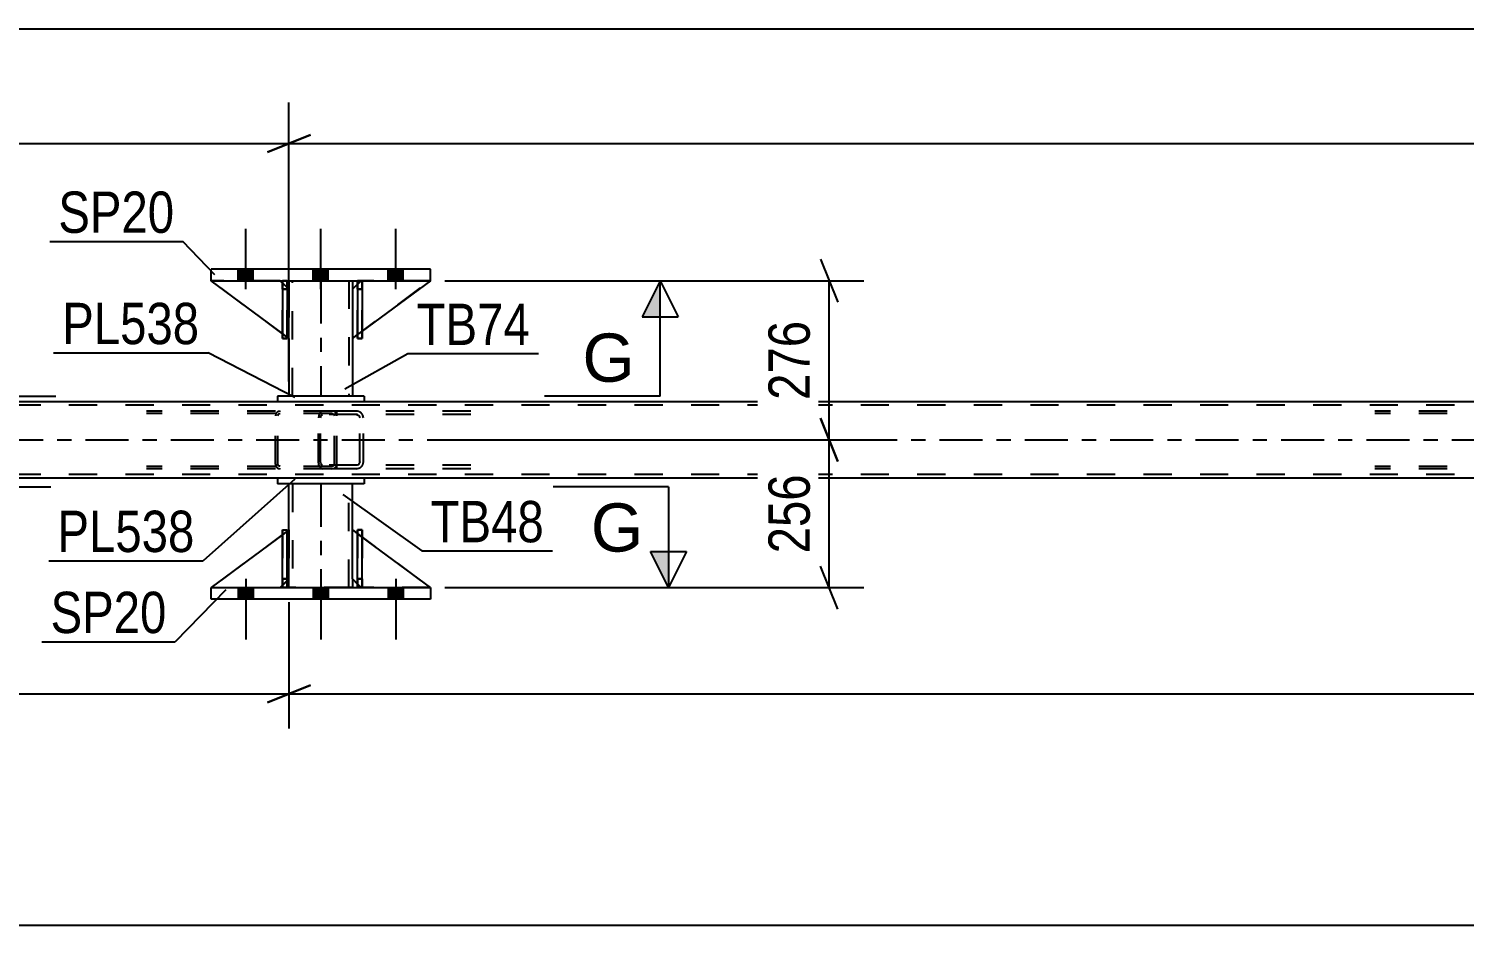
# Model space of a CAD drawing. Header units: millimetres. Extents: x 0 to 841, y 0 to 594.
# Drawn here: x 206.9 to 306.4, y 224.2 to 286.4 of the extents above; entities that cross this region are included whole.
import ezdxf

# ---------------------------------------------------------------- set-up
doc = ezdxf.new("R2010")
doc.units = ezdxf.units.MM
doc.linetypes.add('DXK_LINE_DOT2', pattern=[3.9198, 1.9599, -1.9599])
doc.linetypes.add('DXK_LINE_DOT3', pattern=[5.9187, 2.979, -0.9799, 0.9799, -0.9799])
doc.styles.add('Arial', font='ARIAL.TTF', dxfattribs={"height": 0.2})
doc.styles.add('Arial Narrow', font='ARIALN.TTF', dxfattribs={"height": 0.2})

# ---------------------------------------------------------------- blocks, each defined once
blk = doc.blocks.new('Part-814761001-5000 - 4920')
at = {"color": 7, "linetype": 'DXK_LINE_DOT2'}
for p, q in [((227.923, 259.872), (215.08, 259.872)), ((227.923, 259.712), (215.08, 259.712)), ((224.347, 259.872), (224.217, 259.847)), ((224.227, 259.665), (224.282, 259.699)), ((224.282, 259.699), (224.347, 259.712)), ((228.053, 259.847), (227.923, 259.872)), ((227.923, 259.712), (227.988, 259.699)), ((227.988, 259.699), (228.043, 259.665)), ((224.033, 259.674), (224.007, 259.552)), ((224.007, 256.192), (224.007, 259.552)), ((224.177, 259.552), (224.19, 259.613)), ((224.177, 256.192), (224.177, 259.552)), ((224.19, 259.613), (224.227, 259.665)), ((228.043, 259.665), (228.08, 259.613)), ((228.08, 259.613), (228.093, 259.552)), ((228.093, 256.192), (228.093, 259.552)), ((228.264, 259.552), (228.238, 259.674)), ((228.264, 256.192), (228.264, 259.552)), ((227.923, 256.032), (215.08, 256.032)), ((227.923, 255.872), (215.08, 255.872)), ((224.007, 256.192), (224.033, 256.069)), ((224.19, 256.13), (224.177, 256.192)), ((224.227, 256.078), (224.19, 256.13)), ((224.217, 255.896), (224.347, 255.872)), ((224.282, 256.044), (224.227, 256.078)), ((224.347, 256.032), (224.282, 256.044)), ((227.988, 256.044), (227.923, 256.032)), ((227.923, 255.872), (228.053, 255.896)), ((228.043, 256.078), (227.988, 256.044)), ((228.08, 256.13), (228.043, 256.078)), ((228.093, 256.192), (228.08, 256.13)), ((228.238, 256.069), (228.264, 256.192))]:
    blk.add_line(p, q, dxfattribs=at)
for centre, start, end in [((224.334, 259.538), 110.75832, 155.68004), ((227.936, 259.538), 24.31996, 69.24168), ((224.334, 256.205), 204.31996, 249.24168), ((227.936, 256.205), 290.75832, 335.68004)]:
    blk.add_arc(centre, 0.331, start, end, dxfattribs=at)
blk = doc.blocks.new('Part-814761001-5001 - 4920')
at = {"color": 7, "linetype": 'DXK_LINE_DOT2'}
for p, q in [((313.057, 259.872), (300.214, 259.872)), ((313.057, 259.712), (300.214, 259.712)), ((309.482, 259.872), (309.351, 259.847)), ((309.361, 259.665), (309.416, 259.699)), ((309.416, 259.699), (309.482, 259.712)), ((313.188, 259.847), (313.057, 259.872)), ((313.057, 259.712), (313.122, 259.699)), ((313.122, 259.699), (313.178, 259.665)), ((309.167, 259.674), (309.141, 259.552)), ((309.141, 256.192), (309.141, 259.552)), ((309.311, 259.552), (309.324, 259.613)), ((309.311, 256.192), (309.311, 259.552)), ((309.324, 259.613), (309.361, 259.665)), ((313.178, 259.665), (313.215, 259.613)), ((313.215, 259.613), (313.228, 259.552)), ((313.228, 256.192), (313.228, 259.552)), ((313.398, 259.552), (313.372, 259.674)), ((313.398, 256.192), (313.398, 259.552)), ((313.057, 256.032), (300.214, 256.032)), ((313.057, 255.872), (300.214, 255.872)), ((309.141, 256.192), (309.167, 256.069)), ((309.324, 256.13), (309.311, 256.192)), ((309.361, 256.078), (309.324, 256.13)), ((309.351, 255.896), (309.482, 255.872)), ((309.416, 256.044), (309.361, 256.078)), ((309.482, 256.032), (309.416, 256.044)), ((313.122, 256.044), (313.057, 256.032)), ((313.057, 255.872), (313.188, 255.896)), ((313.178, 256.078), (313.122, 256.044)), ((313.215, 256.13), (313.178, 256.078)), ((313.228, 256.192), (313.215, 256.13)), ((313.372, 256.069), (313.398, 256.192))]:
    blk.add_line(p, q, dxfattribs=at)
for centre, start, end in [((309.469, 259.538), 110.75832, 155.68004), ((313.07, 259.538), 24.31996, 69.24168), ((309.469, 256.205), 204.31996, 249.24168), ((313.07, 256.205), 290.75832, 335.68004)]:
    blk.add_arc(centre, 0.331, start, end, dxfattribs=at)
blk = doc.blocks.new('Part-814761001-5010 - 4920')
at = {"color": 2, "linetype": 'Continuous'}
for p, q in [((219.547, 247.631), (219.547, 247.631)), ((219.547, 246.831), (219.547, 247.631)), ((219.547, 247.631), (234.747, 247.631)), ((219.547, 246.831), (219.547, 246.831)), ((234.747, 246.831), (219.547, 246.831)), ((234.747, 247.631), (234.747, 247.631)), ((234.747, 247.631), (234.747, 246.831)), ((234.747, 246.831), (234.747, 246.831))]:
    blk.add_line(p, q, dxfattribs=at)
at = {"color": 7, "linetype": 'DXK_LINE_DOT2'}
for p, q in [((219.547, 246.831), (219.547, 247.631)), ((234.747, 247.631), (234.747, 246.831))]:
    blk.add_line(p, q, dxfattribs=at)
blk = doc.blocks.new('Bolt-814761001-5014 - 4920')
at = {"linetype": 'Continuous'}
for points in [[(221.427, 246.831), (222.467, 246.831), (222.467, 247.631), (221.427, 247.631)], [(221.427, 246.831), (222.467, 246.831), (222.467, 247.631), (221.427, 247.631)], [(221.427, 246.831), (222.467, 246.831), (222.467, 247.631), (221.427, 247.631)], [(226.627, 246.831), (227.667, 246.831), (227.667, 247.631), (226.627, 247.631)], [(226.627, 246.831), (227.667, 246.831), (227.667, 247.631), (226.627, 247.631)], [(231.827, 246.831), (232.867, 246.831), (232.867, 247.631), (231.827, 247.631)], [(231.827, 246.831), (232.867, 246.831), (232.867, 247.631), (231.827, 247.631)], [(231.827, 246.831), (232.867, 246.831), (232.867, 247.631), (231.827, 247.631)]]:
    blk.add_hatch(color=1, dxfattribs=at).paths.add_polyline_path(points)
at = {"color": 1, "linetype": 'Continuous'}
for p, q in [((221.947, 248.231), (221.947, 244.031)), ((221.947, 248.231), (221.947, 244.031)), ((221.947, 248.231), (221.947, 244.031)), ((227.147, 248.231), (227.147, 244.031)), ((227.147, 248.231), (227.147, 244.031)), ((232.347, 248.231), (232.347, 244.031)), ((232.347, 248.231), (232.347, 244.031)), ((232.347, 248.231), (232.347, 244.031)), ((221.427, 247.631), (221.427, 246.831)), ((221.427, 247.631), (221.427, 246.831)), ((221.427, 247.631), (221.427, 246.831)), ((222.467, 247.631), (222.467, 246.831)), ((222.467, 247.631), (222.467, 246.831)), ((222.467, 247.631), (222.467, 246.831)), ((226.627, 247.631), (226.627, 246.831)), ((226.627, 247.631), (226.627, 246.831)), ((227.667, 247.631), (227.667, 246.831)), ((227.667, 247.631), (227.667, 246.831)), ((231.827, 247.631), (231.827, 246.831)), ((231.827, 247.631), (231.827, 246.831)), ((231.827, 247.631), (231.827, 246.831)), ((232.867, 247.631), (232.867, 246.831)), ((232.867, 247.631), (232.867, 246.831)), ((232.867, 247.631), (232.867, 246.831))]:
    blk.add_line(p, q, dxfattribs=at)
blk = doc.blocks.new('Part-814761001-4950 - 4920')
at = {"color": 2, "linetype": 'Continuous'}
for p, q in [((224.947, 251.631), (224.947, 254.831)), ((229.347, 251.632), (229.347, 254.831)), ((224.947, 247.631), (224.947, 248.231)), ((229.347, 248.232), (229.347, 247.631))]:
    blk.add_line(p, q, dxfattribs=at)
at = {"color": 7, "linetype": 'DXK_LINE_DOT2'}
for p, q in [((229.347, 254.831), (224.947, 254.831)), ((225.187, 254.831), (225.187, 247.631)), ((229.107, 247.631), (229.107, 254.831)), ((224.947, 248.231), (224.947, 251.631)), ((229.347, 248.232), (229.347, 251.632)), ((229.347, 247.631), (224.947, 247.631))]:
    blk.add_line(p, q, dxfattribs=at)
at = {"color": 7, "linetype": 'DXK_LINE_DOT3'}
blk.add_line((227.147, 254.831), (227.147, 247.631), dxfattribs=at)
blk = doc.blocks.new('Part-814761001-4951 - 4920')
at = {"color": 2, "linetype": 'Continuous'}
for p, q in [((224.501, 247.631), (224.501, 251.632)), ((224.501, 251.632), (224.821, 251.632)), ((224.821, 247.631), (224.821, 251.632)), ((224.501, 247.632), (224.501, 247.632)), ((224.821, 247.632), (224.501, 247.632))]:
    blk.add_line(p, q, dxfattribs=at)
at = {"color": 7, "linetype": 'DXK_LINE_DOT2'}
for p, q in [((224.501, 251.632), (224.501, 248.232)), ((224.821, 248.232), (224.821, 251.632)), ((224.501, 248.232), (224.501, 247.632)), ((224.501, 248.232), (224.821, 248.232)), ((224.821, 247.632), (224.821, 248.232)), ((224.501, 247.632), (224.501, 247.631)), ((224.501, 247.632), (224.501, 247.632)), ((224.821, 247.632), (224.821, 247.631))]:
    blk.add_line(p, q, dxfattribs=at)
blk = doc.blocks.new('Part-814761001-4952 - 4920')
at = {"color": 2, "linetype": 'Continuous'}
for p, q in [((229.7, 247.631), (229.7, 251.632)), ((229.7, 251.632), (230.02, 251.632)), ((230.02, 247.631), (230.02, 251.632)), ((229.7, 247.632), (229.7, 247.632)), ((230.02, 247.632), (229.7, 247.632))]:
    blk.add_line(p, q, dxfattribs=at)
at = {"color": 7, "linetype": 'DXK_LINE_DOT2'}
for p, q in [((229.7, 251.632), (229.7, 248.232)), ((230.02, 248.232), (230.02, 251.632)), ((229.7, 248.232), (229.7, 247.632)), ((229.7, 248.232), (230.02, 248.232)), ((230.02, 247.632), (230.02, 248.232)), ((229.7, 247.632), (229.7, 247.631)), ((229.7, 247.632), (229.7, 247.632)), ((230.02, 247.632), (230.02, 247.631))]:
    blk.add_line(p, q, dxfattribs=at)
blk = doc.blocks.new('Part-814761001-5023 - 4920')
at = {"color": 2, "linetype": 'Continuous'}
for p, q in [((219.547, 269.712), (219.547, 269.712)), ((219.547, 268.912), (219.547, 269.712)), ((234.747, 269.712), (219.547, 269.712)), ((234.747, 269.712), (234.747, 269.712)), ((234.747, 268.912), (234.747, 269.712)), ((219.547, 268.912), (219.547, 268.912)), ((219.547, 268.912), (234.747, 268.912)), ((234.747, 268.912), (234.747, 268.912))]:
    blk.add_line(p, q, dxfattribs=at)
at = {"color": 7, "linetype": 'DXK_LINE_DOT2'}
for p, q in [((219.547, 268.912), (219.547, 269.712)), ((234.747, 268.912), (234.747, 269.712))]:
    blk.add_line(p, q, dxfattribs=at)
blk = doc.blocks.new('Part-814761001-5024 - 4920')
at = {"color": 7, "linetype": 'DXK_LINE_DOT2'}
for p, q in [((229.947, 268.912), (229.347, 268.312)), ((229.347, 264.912), (234.747, 268.912)), ((234.747, 268.912), (229.947, 268.912)), ((229.347, 268.312), (229.347, 264.912))]:
    blk.add_line(p, q, dxfattribs=at)
blk = doc.blocks.new('Part-814761001-5025 - 4920')
at = {"color": 2, "linetype": 'Continuous'}
for p, q in [((229.7, 268.665), (229.347, 268.312)), ((234.747, 268.912), (230.02, 265.411)), ((229.347, 268.312), (229.347, 264.912)), ((229.347, 264.912), (229.7, 265.174))]:
    blk.add_line(p, q, dxfattribs=at)
at = {"color": 7, "linetype": 'DXK_LINE_DOT2'}
for p, q in [((229.947, 268.912), (229.7, 268.665)), ((234.747, 268.912), (229.947, 268.912)), ((234.747, 268.912), (234.747, 268.912)), ((234.747, 268.912), (234.747, 268.912)), ((230.02, 265.411), (229.7, 265.174))]:
    blk.add_line(p, q, dxfattribs=at)
blk = doc.blocks.new('Part-814761001-5026 - 4920')
at = {"color": 7, "linetype": 'DXK_LINE_DOT2'}
for p, q in [((224.947, 264.912), (219.547, 268.912)), ((219.547, 268.912), (224.347, 268.912)), ((224.347, 268.912), (224.947, 268.312)), ((224.947, 268.312), (224.347, 268.912)), ((224.947, 268.312), (224.947, 264.912)), ((224.947, 268.312), (224.947, 268.312)), ((224.947, 268.312), (224.947, 264.912))]:
    blk.add_line(p, q, dxfattribs=at)
blk = doc.blocks.new('Part-814761001-4964 - 4920')
at = {"color": 7, "linetype": 'DXK_LINE_DOT2'}
for p, q in [((227.08, 259.731), (227.021, 259.575)), ((227.168, 259.835), (227.08, 259.731)), ((227.271, 259.872), (227.168, 259.835)), ((237.543, 259.872), (227.271, 259.872)), ((228.264, 259.632), (228.264, 259.872)), ((229.798, 259.835), (229.606, 259.872)), ((227.021, 259.575), (227, 259.392)), ((227, 256.352), (227, 259.392)), ((227.136, 259.392), (227.146, 259.483)), ((227.136, 256.352), (227.136, 259.392)), ((227.146, 259.483), (227.175, 259.561)), ((227.175, 259.561), (227.219, 259.613)), ((227.219, 259.613), (227.271, 259.632)), ((237.543, 259.632), (227.271, 259.632)), ((229.606, 259.632), (229.702, 259.613)), ((229.702, 259.613), (229.783, 259.561)), ((229.783, 259.561), (229.838, 259.483)), ((229.838, 259.483), (229.857, 259.392)), ((229.857, 256.352), (229.857, 259.392)), ((230.108, 259.392), (230.07, 259.575)), ((230.108, 256.352), (230.108, 259.392)), ((227.021, 256.168), (227, 256.352)), ((227.068, 256.044), (227.021, 256.168)), ((227.08, 256.012), (227.068, 256.044)), ((227.08, 256.012), (227.168, 255.908)), ((227.146, 256.26), (227.136, 256.352)), ((227.175, 256.182), (227.146, 256.26)), ((227.168, 255.908), (227.271, 255.872)), ((227.219, 256.13), (227.175, 256.182)), ((227.271, 256.112), (227.219, 256.13)), ((237.543, 256.112), (227.271, 256.112)), ((237.543, 255.872), (227.271, 255.872)), ((228.264, 255.872), (228.264, 256.112)), ((229.702, 256.13), (229.606, 256.112)), ((229.606, 255.872), (229.798, 255.908)), ((229.783, 256.182), (229.702, 256.13)), ((229.838, 256.26), (229.783, 256.182)), ((229.857, 256.352), (229.838, 256.26)), ((230.07, 256.168), (230.108, 256.352))]:
    blk.add_line(p, q, dxfattribs=at)
for centre, start, end in [((229.62, 259.376), 23.84941, 68.8059), ((229.62, 256.367), 291.1941, 336.15059)]:
    blk.add_arc(centre, 0.492, start, end, dxfattribs=at)
blk = doc.blocks.new('Part-814761001-4971 - 4920')
at = {"color": 2, "linetype": 'Continuous'}
for p, q in [((224.147, 260.512), (86.553, 260.512)), ((479.55, 260.512), (230.147, 260.512)), ((224.147, 255.232), (86.553, 255.232)), ((479.55, 255.232), (230.147, 255.232))]:
    blk.add_line(p, q, dxfattribs=at)
at = {"color": 7, "linetype": 'DXK_LINE_DOT2'}
for p, q in [((748.669, 260.272), (86.553, 260.272)), ((230.147, 260.512), (224.147, 260.512)), ((748.669, 255.472), (86.553, 255.472)), ((230.147, 255.232), (224.147, 255.232))]:
    blk.add_line(p, q, dxfattribs=at)
at = {"color": 7, "linetype": 'DXK_LINE_DOT3'}
blk.add_line((86.553, 257.872), (748.669, 257.872), dxfattribs=at)
blk = doc.blocks.new('Bolt-814761001-4974 - 4920')
at = {"linetype": 'Continuous'}
for points in [[(222.467, 269.712), (221.427, 269.712), (221.427, 268.912), (222.467, 268.912)], [(222.467, 269.712), (221.427, 269.712), (221.427, 268.912), (222.467, 268.912)], [(222.467, 269.712), (221.427, 269.712), (221.427, 268.912), (222.467, 268.912)], [(227.667, 269.712), (226.627, 269.712), (226.627, 268.912), (227.667, 268.912)], [(227.667, 269.712), (226.627, 269.712), (226.627, 268.912), (227.667, 268.912)], [(232.867, 269.712), (231.827, 269.712), (231.827, 268.912), (232.867, 268.912)], [(232.867, 269.712), (231.827, 269.712), (231.827, 268.912), (232.867, 268.912)], [(232.867, 269.712), (231.827, 269.712), (231.827, 268.912), (232.867, 268.912)]]:
    blk.add_hatch(color=1, dxfattribs=at).paths.add_polyline_path(points)
at = {"color": 1, "linetype": 'Continuous'}
for p, q in [((221.947, 268.312), (221.947, 272.512)), ((221.947, 268.312), (221.947, 272.512)), ((221.947, 268.312), (221.947, 272.512)), ((227.147, 268.312), (227.147, 272.512)), ((227.147, 268.312), (227.147, 272.512)), ((232.347, 268.312), (232.347, 272.512)), ((232.347, 268.312), (232.347, 272.512)), ((232.347, 268.312), (232.347, 272.512)), ((221.427, 268.912), (221.427, 269.712)), ((221.427, 268.912), (221.427, 269.712)), ((221.427, 268.912), (221.427, 269.712)), ((222.467, 268.912), (222.467, 269.712)), ((222.467, 268.912), (222.467, 269.712)), ((222.467, 268.912), (222.467, 269.712)), ((226.627, 268.912), (226.627, 269.712)), ((226.627, 268.912), (226.627, 269.712)), ((227.667, 268.912), (227.667, 269.712)), ((227.667, 268.912), (227.667, 269.712)), ((231.827, 268.912), (231.827, 269.712)), ((231.827, 268.912), (231.827, 269.712)), ((231.827, 268.912), (231.827, 269.712)), ((232.867, 268.912), (232.867, 269.712)), ((232.867, 268.912), (232.867, 269.712)), ((232.867, 268.912), (232.867, 269.712))]:
    blk.add_line(p, q, dxfattribs=at)
blk = doc.blocks.new('Part-814761001-5141 - 4920')
at = {"color": 2, "linetype": 'Continuous'}
for p, q in [((230.02, 268.912), (229.7, 268.912)), ((229.7, 268.912), (229.7, 264.912)), ((230.02, 268.912), (230.02, 268.912)), ((230.02, 268.912), (230.02, 264.912)), ((230.02, 264.912), (229.7, 264.912))]:
    blk.add_line(p, q, dxfattribs=at)
at = {"color": 7, "linetype": 'DXK_LINE_DOT2'}
for p, q in [((229.7, 268.912), (229.7, 268.312)), ((229.7, 268.912), (229.7, 268.912)), ((230.02, 268.312), (230.02, 268.912)), ((230.02, 268.912), (230.02, 268.912)), ((230.02, 268.312), (229.7, 268.312)), ((229.7, 268.312), (229.7, 264.912)), ((230.02, 264.912), (230.02, 268.312))]:
    blk.add_line(p, q, dxfattribs=at)
blk = doc.blocks.new('Part-814761001-5107 - 4920')
at = {"color": 7, "linetype": 'DXK_LINE_DOT2'}
for p, q in [((224.501, 251.632), (224.821, 251.632)), ((224.501, 248.232), (224.501, 251.632)), ((224.501, 251.632), (224.501, 247.632)), ((224.821, 251.632), (224.821, 248.232)), ((224.821, 247.632), (224.821, 251.538)), ((224.821, 248.232), (224.501, 248.232)), ((224.501, 247.632), (224.501, 248.232)), ((224.821, 248.232), (224.821, 247.632)), ((224.821, 247.632), (224.501, 247.632)), ((224.821, 247.632), (224.821, 247.632))]:
    blk.add_line(p, q, dxfattribs=at)
blk = doc.blocks.new('Part-814761001-5108 - 4920')
at = {"color": 7, "linetype": 'DXK_LINE_DOT2'}
for p, q in [((229.701, 251.632), (229.7, 247.632)), ((230.021, 251.632), (229.701, 251.632)), ((229.701, 248.232), (229.701, 251.632)), ((230.02, 247.632), (230.021, 251.632)), ((230.021, 251.632), (230.021, 248.232)), ((230.021, 248.232), (229.701, 248.232)), ((229.701, 247.632), (229.701, 248.232)), ((230.021, 248.232), (230.021, 247.632)), ((230.021, 247.632), (229.7, 247.632)), ((230.021, 247.632), (230.02, 247.632))]:
    blk.add_line(p, q, dxfattribs=at)
blk = doc.blocks.new('Part-814761001-5109 - 4920')
at = {"color": 2, "linetype": 'Continuous'}
for p, q in [((224.501, 251.301), (219.547, 247.632)), ((224.947, 251.631), (224.821, 251.538)), ((224.947, 248.231), (224.947, 251.631)), ((224.501, 247.785), (224.347, 247.631)), ((224.947, 248.231), (224.821, 248.105)), ((224.947, 248.231), (224.947, 248.231))]:
    blk.add_line(p, q, dxfattribs=at)
at = {"color": 7, "linetype": 'DXK_LINE_DOT2'}
for p, q in [((224.821, 251.538), (224.501, 251.301)), ((224.947, 248.231), (224.947, 251.631)), ((224.947, 248.231), (224.347, 247.631)), ((224.821, 248.105), (224.501, 247.785)), ((219.547, 247.632), (219.547, 247.632)), ((219.547, 247.632), (224.347, 247.631))]:
    blk.add_line(p, q, dxfattribs=at)
blk = doc.blocks.new('Part-814761001-5110 - 4920')
at = {"color": 7, "linetype": 'DXK_LINE_DOT2'}
for p, q in [((224.947, 251.631), (219.547, 247.632)), ((224.947, 248.231), (224.947, 251.631)), ((224.947, 251.631), (224.947, 248.231)), ((224.347, 247.631), (224.947, 248.231)), ((224.947, 248.231), (224.347, 247.631)), ((224.947, 248.231), (224.947, 248.231)), ((219.547, 247.632), (224.347, 247.631))]:
    blk.add_line(p, q, dxfattribs=at)
blk = doc.blocks.new('Part-814761001-5116 - 4920')
at = {"color": 2, "linetype": 'Continuous'}
for p, q in [((229.347, 248.231), (229.347, 251.631)), ((229.347, 251.631), (229.7, 251.37)), ((234.747, 247.631), (230.02, 251.133)), ((229.7, 247.878), (229.347, 248.231))]:
    blk.add_line(p, q, dxfattribs=at)
at = {"color": 7, "linetype": 'DXK_LINE_DOT2'}
for p, q in [((230.02, 251.133), (229.7, 251.37)), ((229.7, 247.878), (229.947, 247.631)), ((229.947, 247.631), (234.747, 247.631))]:
    blk.add_line(p, q, dxfattribs=at)
blk = doc.blocks.new('Part-814761001-5117 - 4920')
at = {"color": 7, "linetype": 'DXK_LINE_DOT2'}
for p, q in [((229.347, 248.231), (229.347, 251.631)), ((229.347, 251.631), (234.747, 247.631)), ((229.947, 247.631), (229.347, 248.231)), ((234.747, 247.631), (229.947, 247.631))]:
    blk.add_line(p, q, dxfattribs=at)
blk = doc.blocks.new('Part-814761001-5122 - 4920')
at = {"color": 2, "linetype": 'Continuous'}
for p, q in [((230.147, 255.231), (224.147, 255.231)), ((224.147, 255.231), (224.147, 254.831)), ((230.147, 254.831), (224.147, 254.831)), ((230.147, 255.231), (230.147, 254.831))]:
    blk.add_line(p, q, dxfattribs=at)
blk = doc.blocks.new('Part-814761001-5127 - 4920')
at = {"color": 2, "linetype": 'Continuous'}
for p, q in [((224.947, 268.912), (224.947, 268.312)), ((229.347, 268.912), (229.347, 268.312)), ((224.947, 264.912), (224.947, 260.912)), ((229.347, 264.912), (229.347, 260.912))]:
    blk.add_line(p, q, dxfattribs=at)
at = {"color": 7, "linetype": 'DXK_LINE_DOT2'}
for p, q in [((224.947, 268.912), (229.347, 268.912)), ((225.187, 260.912), (225.187, 268.912)), ((229.107, 268.912), (229.107, 260.912)), ((224.947, 268.312), (224.947, 264.912)), ((229.347, 268.312), (229.347, 264.912)), ((229.347, 260.912), (224.947, 260.912))]:
    blk.add_line(p, q, dxfattribs=at)
at = {"color": 7, "linetype": 'DXK_LINE_DOT3'}
blk.add_line((227.147, 268.912), (227.147, 260.912), dxfattribs=at)
blk = doc.blocks.new('Part-814761001-5128 - 4920')
at = {"color": 2, "linetype": 'Continuous'}
for p, q in [((224.821, 268.912), (224.501, 268.912)), ((224.501, 268.912), (224.501, 264.912)), ((224.821, 268.912), (224.821, 268.912)), ((224.821, 268.912), (224.821, 264.912)), ((224.821, 264.912), (224.501, 264.912))]:
    blk.add_line(p, q, dxfattribs=at)
at = {"color": 7, "linetype": 'DXK_LINE_DOT2'}
for p, q in [((224.501, 268.912), (224.501, 268.312)), ((224.501, 268.912), (224.501, 268.912)), ((224.821, 268.312), (224.821, 268.912)), ((224.821, 268.912), (224.821, 268.912)), ((224.821, 268.312), (224.501, 268.312)), ((224.501, 268.312), (224.501, 264.912)), ((224.821, 264.912), (224.821, 268.312))]:
    blk.add_line(p, q, dxfattribs=at)
blk = doc.blocks.new('Part-814761001-5142 - 4920')
at = {"color": 7, "linetype": 'DXK_LINE_DOT2'}
for p, q in [((224.501, 268.312), (224.501, 268.912)), ((224.501, 268.912), (224.501, 268.912)), ((224.501, 268.912), (224.501, 264.912)), ((224.501, 268.912), (224.821, 268.912)), ((224.821, 268.912), (224.821, 268.312)), ((224.821, 264.912), (224.821, 268.912)), ((224.501, 264.912), (224.501, 268.312)), ((224.501, 268.312), (224.821, 268.312)), ((224.821, 268.312), (224.821, 264.912)), ((224.501, 264.912), (224.821, 264.912))]:
    blk.add_line(p, q, dxfattribs=at)
blk = doc.blocks.new('Part-814761001-5149 - 4920')
at = {"color": 2, "linetype": 'Continuous'}
for p, q in [((230.147, 260.912), (224.147, 260.912)), ((224.147, 260.912), (224.147, 260.512)), ((230.147, 260.912), (230.147, 260.512)), ((230.147, 260.512), (224.147, 260.512))]:
    blk.add_line(p, q, dxfattribs=at)
blk = doc.blocks.new('Part-814761001-5205 - 4920')
at = {"color": 7, "linetype": 'DXK_LINE_DOT2'}
for p, q in [((229.701, 268.912), (229.7, 268.912)), ((229.7, 268.912), (229.701, 264.912)), ((229.7, 268.912), (230.021, 268.912)), ((229.701, 268.312), (229.701, 268.912)), ((230.021, 264.912), (230.02, 268.912)), ((230.021, 268.912), (230.021, 268.312)), ((229.701, 264.912), (229.701, 268.312)), ((229.701, 268.312), (230.021, 268.312)), ((230.021, 268.312), (230.021, 264.912)), ((229.701, 264.912), (230.021, 264.912))]:
    blk.add_line(p, q, dxfattribs=at)
blk = doc.blocks.new('Part-814761001-5217 - 4920')
at = {"color": 2, "linetype": 'Continuous'}
for p, q in [((224.501, 265.242), (219.547, 268.912)), ((224.501, 268.758), (224.347, 268.912)), ((224.947, 268.312), (224.821, 268.438)), ((224.947, 268.312), (224.947, 268.312)), ((224.947, 264.912), (224.947, 268.312)), ((224.821, 265.005), (224.947, 264.912)), ((224.947, 264.912), (224.947, 264.912))]:
    blk.add_line(p, q, dxfattribs=at)
at = {"color": 7, "linetype": 'DXK_LINE_DOT2'}
for p, q in [((224.347, 268.912), (219.547, 268.912)), ((219.547, 268.912), (219.547, 268.912)), ((224.347, 268.912), (224.947, 268.312)), ((224.821, 268.438), (224.501, 268.758)), ((224.947, 268.312), (224.947, 264.912)), ((224.821, 265.005), (224.501, 265.242))]:
    blk.add_line(p, q, dxfattribs=at)
blk = doc.blocks.new('StraightDimension-814761001-5243 - 4920')
at = {"color": 7, "linetype": 'Continuous'}
for p, q in [((261.793, 270.412), (262.993, 267.412)), ((235.747, 268.912), (264.793, 268.912)), ((262.393, 257.872), (262.393, 268.912)), ((262.993, 256.372), (261.793, 259.372)), ((235.747, 257.872), (264.793, 257.872))]:
    blk.add_line(p, q, dxfattribs=at)
at = {"color": 0}
blk.add_wipeout([(261.643, 266.734), (257.443, 266.734), (257.443, 260.049), (261.643, 260.049)], dxfattribs=at)
at = {"color": 3, "style": 'Arial Narrow'}
blk.add_text('276', height=2.8633, rotation=90.00021, dxfattribs=at).set_placement((261.043, 260.649))
blk = doc.blocks.new('StraightDimension-814761001-5271 - 4920')
at = {"color": 7, "linetype": 'Continuous'}
for p, q in [((261.793, 259.372), (262.993, 256.372)), ((235.747, 257.872), (264.793, 257.872)), ((262.393, 247.631), (262.393, 257.872)), ((262.993, 246.131), (261.793, 249.131)), ((235.747, 247.631), (264.793, 247.631))]:
    blk.add_line(p, q, dxfattribs=at)
at = {"color": 0}
blk.add_wipeout([(261.643, 256.094), (257.443, 256.094), (257.443, 249.409), (261.643, 249.409)], dxfattribs=at)
at = {"color": 3, "style": 'Arial Narrow'}
blk.add_text('256', height=2.8633, rotation=90.00021, dxfattribs=at).set_placement((261.043, 250.009))
blk = doc.blocks.new('StraightDimension-814761001-5310 - 4920')
at = {"color": 7, "linetype": 'Continuous'}
blk.add_line((75.693, 224.223), (759.529, 224.223), dxfattribs=at)
blk = doc.blocks.new('StraightDimension-814761001-5328 - 4920')
at = {"color": 7, "linetype": 'Continuous'}
for p, q in [((224.947, 246.631), (224.947, 237.859)), ((223.447, 239.659), (226.447, 240.859)), ((76.333, 240.259), (224.947, 240.259))]:
    blk.add_line(p, q, dxfattribs=at)
blk = doc.blocks.new('StraightDimension-814761001-5348 - 4920')
at = {"color": 7, "linetype": 'Continuous'}
for p, q in [((224.947, 246.631), (224.947, 237.859)), ((226.447, 240.859), (223.447, 239.659)), ((224.947, 240.259), (480.349, 240.259))]:
    blk.add_line(p, q, dxfattribs=at)
blk = doc.blocks.new('StraightDimension-814761001-5367 - 4920')
at = {"color": 7, "linetype": 'Continuous'}
blk.add_line((76.333, 286.38), (758.889, 286.38), dxfattribs=at)
blk = doc.blocks.new('StraightDimension-814761001-5388 - 4920')
at = {"color": 7, "linetype": 'Continuous'}
for p, q in [((224.947, 261.912), (224.947, 281.264)), ((226.447, 279.014), (223.447, 277.814)), ((224.947, 278.414), (480.35, 278.414))]:
    blk.add_line(p, q, dxfattribs=at)
blk = doc.blocks.new('StraightDimension-814761001-5416 - 4920')
at = {"color": 7, "linetype": 'Continuous'}
for p, q in [((224.947, 261.912), (224.947, 281.264)), ((223.447, 277.814), (226.447, 279.014)), ((76.333, 278.414), (224.947, 278.414))]:
    blk.add_line(p, q, dxfattribs=at)
blk = doc.blocks.new('Mark-814761001-4946 - 4920')
at = {"color": 30, "linetype": 'Continuous'}
for p, q in [((228.673, 254.08), (234.164, 250.177)), ((234.164, 250.177), (243.218, 250.177))]:
    blk.add_line(p, q, dxfattribs=at)
at = {"color": 0}
blk.add_wipeout([(242.618, 250.777), (242.618, 253.777), (234.764, 253.777), (234.764, 250.777)], dxfattribs=at)
blk.add_wipeout([(242.618, 250.777), (242.618, 253.777), (234.764, 253.777), (234.764, 250.777)], dxfattribs=at)
at = {"color": 3, "style": 'Arial Narrow'}
blk.add_text('TB48', height=2.8633, dxfattribs=at).set_placement((234.764, 250.777))
blk = doc.blocks.new('Mark-814761001-5019 - 4920')
at = {"color": 30, "linetype": 'Continuous'}
for p in [(208.361, 271.629), (219.81, 269.32)]:
    blk.add_line(p, (217.6, 271.629), dxfattribs=at)
at = {"color": 0}
blk.add_wipeout([(217, 272.229), (217, 275.229), (208.961, 275.229), (208.961, 272.229)], dxfattribs=at)
blk.add_wipeout([(217, 272.229), (217, 275.229), (208.961, 275.229), (208.961, 272.229)], dxfattribs=at)
at = {"color": 3, "style": 'Arial Narrow'}
blk.add_text('SP20', height=2.8633, dxfattribs=at).set_placement((208.961, 272.229))
blk = doc.blocks.new('Mark-814761001-5006 - 4920')
at = {"color": 30, "linetype": 'Continuous'}
for p in [(220.575, 247.474), (207.825, 243.882)]:
    blk.add_line(p, (217.064, 243.882), dxfattribs=at)
at = {"color": 0}
blk.add_wipeout([(216.464, 244.482), (216.464, 247.482), (208.425, 247.482), (208.425, 244.482)], dxfattribs=at)
blk.add_wipeout([(216.464, 244.482), (216.464, 247.482), (208.425, 247.482), (208.425, 244.482)], dxfattribs=at)
at = {"color": 3, "style": 'Arial Narrow'}
blk.add_text('SP20', height=2.8633, dxfattribs=at).set_placement((208.425, 244.482))
blk = doc.blocks.new('Mark-814761001-5123 - 4920')
at = {"color": 30, "linetype": 'Continuous'}
for p, q in [((228.817, 261.414), (233.195, 263.853)), ((233.195, 263.853), (242.249, 263.853))]:
    blk.add_line(p, q, dxfattribs=at)
at = {"color": 0}
blk.add_wipeout([(241.649, 264.453), (241.649, 267.453), (233.795, 267.453), (233.795, 264.453)], dxfattribs=at)
blk.add_wipeout([(241.649, 264.453), (241.649, 267.453), (233.795, 267.453), (233.795, 264.453)], dxfattribs=at)
at = {"color": 3, "style": 'Arial Narrow'}
blk.add_text('TB74', height=2.8633, dxfattribs=at).set_placement((233.795, 264.453))
blk = doc.blocks.new('Mark-814761001-5118 - 4920')
at = {"color": 30, "linetype": 'Continuous'}
for p in [(225.359, 255.14), (208.301, 249.501)]:
    blk.add_line(p, (219.005, 249.501), dxfattribs=at)
at = {"color": 0}
blk.add_wipeout([(218.405, 250.101), (218.405, 253.101), (208.901, 253.101), (208.901, 250.101)], dxfattribs=at)
blk.add_wipeout([(218.405, 250.101), (218.405, 253.101), (208.901, 253.101), (208.901, 250.101)], dxfattribs=at)
at = {"color": 3, "style": 'Arial Narrow'}
blk.add_text('PL538', height=2.8633, dxfattribs=at).set_placement((208.901, 250.101))
blk = doc.blocks.new('Mark-814761001-5145 - 4920')
at = {"color": 30, "linetype": 'Continuous'}
for p in [(208.631, 263.913), (225.359, 260.82)]:
    blk.add_line(p, (219.335, 263.913), dxfattribs=at)
at = {"color": 0}
blk.add_wipeout([(218.735, 264.513), (218.735, 267.513), (209.231, 267.513), (209.231, 264.513)], dxfattribs=at)
blk.add_wipeout([(218.735, 264.513), (218.735, 267.513), (209.231, 267.513), (209.231, 264.513)], dxfattribs=at)
at = {"color": 3, "style": 'Arial Narrow'}
blk.add_text('PL538', height=2.8633, dxfattribs=at).set_placement((209.231, 264.513))
blk = doc.blocks.new('SectionMark-814761001-5437 - 4920')
at = {"linetype": 'Continuous'}
for points in [[(200.446, 250.131), (201.696, 250.131), (200.446, 247.631)], [(249.999, 250.131), (251.249, 250.131), (251.249, 247.631)]]:
    blk.add_hatch(color=6, dxfattribs=at).paths.add_polyline_path(points)
at = {"color": 6, "linetype": 'Continuous'}
for p, q in [((200.446, 254.631), (208.446, 254.631)), ((200.446, 254.631), (200.446, 247.631)), ((251.249, 254.631), (243.249, 254.631)), ((251.249, 254.631), (251.249, 247.631)), ((200.446, 247.631), (199.196, 250.131)), ((201.696, 250.131), (199.196, 250.131)), ((200.446, 247.631), (201.696, 250.131)), ((249.999, 250.131), (252.499, 250.131)), ((251.249, 247.631), (249.999, 250.131)), ((252.499, 250.131), (251.249, 247.631))]:
    blk.add_line(p, q, dxfattribs=at)
at = {"color": 0, "linetype": 'Continuous'}
for points in [[(205.826, 250.131), (205.826, 253.631), (202.196, 253.631), (202.196, 250.131)], [(249.499, 250.131), (249.499, 253.631), (245.869, 253.631), (245.869, 250.131)]]:
    blk.add_wipeout(points, dxfattribs=at)
at = {"color": 3, "linetype": 'Continuous', "style": 'Arial'}
for p in [(202.196, 250.131), (245.869, 250.131)]:
    blk.add_text('G', height=3.343, dxfattribs=at).set_placement(p)
blk = doc.blocks.new('SectionMark-814761001-5439 - 4920')
at = {"linetype": 'Continuous'}
for points in [[(202.029, 266.405), (200.779, 266.405), (200.779, 268.905)], [(250.666, 266.405), (249.416, 266.405), (250.666, 268.905)]]:
    blk.add_hatch(color=6, dxfattribs=at).paths.add_polyline_path(points)
at = {"color": 6, "linetype": 'Continuous'}
for p, q in [((199.529, 266.405), (200.779, 268.905)), ((200.779, 260.905), (200.779, 268.905)), ((200.779, 268.905), (202.029, 266.405)), ((250.666, 268.905), (249.416, 266.405)), ((250.666, 260.905), (250.666, 268.905)), ((250.666, 268.905), (251.916, 266.405)), ((202.029, 266.405), (199.529, 266.405)), ((249.416, 266.405), (251.916, 266.405)), ((200.779, 260.905), (208.779, 260.905)), ((250.666, 260.905), (242.666, 260.905))]:
    blk.add_line(p, q, dxfattribs=at)
at = {"color": 0, "linetype": 'Continuous'}
for points in [[(206.159, 261.905), (206.159, 265.405), (202.529, 265.405), (202.529, 261.905)], [(248.916, 261.905), (248.916, 265.405), (245.286, 265.405), (245.286, 261.905)]]:
    blk.add_wipeout(points, dxfattribs=at)
at = {"color": 3, "linetype": 'Continuous', "style": 'Arial'}
for p in [(202.529, 261.905), (245.286, 261.905)]:
    blk.add_text('G', height=3.343, dxfattribs=at).set_placement(p)

msp = doc.modelspace()

# ---------------------------------------------------------------- block references
for name in ['Bolt-814761001-4974 - 4920', 'Part-814761001-5023 - 4920', 'Part-814761001-5026 - 4920', 'Part-814761001-5217 - 4920', 'Part-814761001-5128 - 4920', 'Part-814761001-5142 - 4920', 'Part-814761001-5127 - 4920', 'Part-814761001-5024 - 4920', 'Part-814761001-5025 - 4920', 'Part-814761001-5141 - 4920', 'Part-814761001-5205 - 4920', 'Part-814761001-5149 - 4920', 'Part-814761001-4971 - 4920', 'Part-814761001-5000 - 4920', 'Part-814761001-4964 - 4920', 'Part-814761001-5001 - 4920', 'Part-814761001-5122 - 4920', 'Part-814761001-4950 - 4920', 'Part-814761001-5109 - 4920', 'Part-814761001-5110 - 4920', 'Part-814761001-4951 - 4920', 'Part-814761001-5107 - 4920', 'Part-814761001-5116 - 4920', 'Part-814761001-5117 - 4920', 'Part-814761001-4952 - 4920', 'Part-814761001-5108 - 4920', 'Bolt-814761001-5014 - 4920', 'Part-814761001-5010 - 4920']:
    msp.add_blockref(name, (0, 0))

# ---------------------------------------------------------------- next in the draw order: block references
msp.add_blockref('StraightDimension-814761001-5243 - 4920', (0, 0))

# ---------------------------------------------------------------- next in the draw order: block references
for name in ['StraightDimension-814761001-5367 - 4920', 'StraightDimension-814761001-5271 - 4920']:
    msp.add_blockref(name, (0, 0))

# ---------------------------------------------------------------- next in the draw order: block references
for name in ['StraightDimension-814761001-5388 - 4920', 'StraightDimension-814761001-5310 - 4920']:
    msp.add_blockref(name, (0, 0))

# ---------------------------------------------------------------- next in the draw order: block references
for name in ['StraightDimension-814761001-5416 - 4920', 'Mark-814761001-5123 - 4920', 'StraightDimension-814761001-5328 - 4920', 'Mark-814761001-4946 - 4920']:
    msp.add_blockref(name, (0, 0))

# ---------------------------------------------------------------- next in the draw order: block references
for name in ['Mark-814761001-5019 - 4920', 'Mark-814761001-5145 - 4920', 'Mark-814761001-5118 - 4920', 'Mark-814761001-5006 - 4920', 'StraightDimension-814761001-5348 - 4920']:
    msp.add_blockref(name, (0, 0))

# ---------------------------------------------------------------- next in the draw order: block references
for name in ['SectionMark-814761001-5439 - 4920', 'SectionMark-814761001-5437 - 4920']:
    msp.add_blockref(name, (0, 0))

doc.saveas('drawing.dxf')
